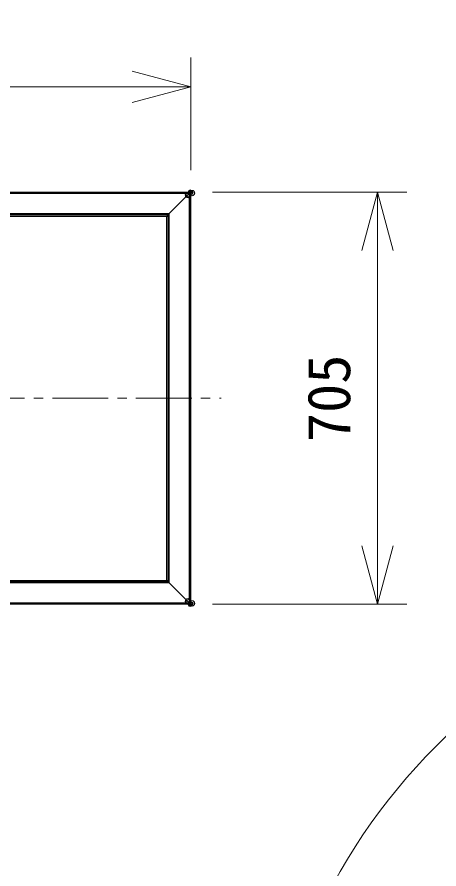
# Model space of a CAD drawing. Units: millimetres, scale not verified. Extents: x -63 to 62, y -56 to 57.
# Drawn here: x -5.18 to 12.85, y 0.15 to 36.59 of the extents above; entities that cross this region are included whole.
import ezdxf
from ezdxf.enums import TextEntityAlignment as Align

# ---------------------------------------------------------------- set-up
doc = ezdxf.new("R2010")
doc.units = ezdxf.units.MM
doc.header["$LTSCALE"] = 0.125
doc.linetypes.add('USER2', pattern=[28.575, 19.05, -3.175, 3.175, -3.175])
for name, color, linetype, lineweight in [('0-0_0', 7, 'Continuous', 18), ('0-5_SUNPO', 3, 'Continuous', 18), ('0-6_GAIKEI', 1, 'Continuous', 18)]:
    doc.layers.add(name, color=color, linetype=linetype, lineweight=lineweight)
doc.styles.add('ＭＳ ゴシック', font='')
doc.styles.get('ＭＳ ゴシック').set_extended_font_data('MS Gothic')

# ---------------------------------------------------------------- blocks, each defined once
blk = doc.blocks.new('_Open30')
at = {"layer": '0-0_0'}
blk.add_line((0, 0), (-1, 0), dxfattribs=at)
blk.add_lwpolyline([(-1, 0.26795), (0, 0), (-1, -0.26795)], dxfattribs=at)
blk = doc.blocks.new('D3')
at = {"layer": '0-5_SUNPO'}
for p, q in [((67.958, 90.5988), (76.2637, 90.5988)), ((75.0137, 75.4738), (75.0137, 88.0988)), ((67.958, 72.9738), (76.2637, 72.9738))]:
    blk.add_line(p, q, dxfattribs=at)
at = {"layer": '0-5_SUNPO', "xscale": 2.5, "yscale": 2.5}
for p, rotation in [((75.0137, 90.5988), 90), ((75.0137, 72.9738), 270)]:
    blk.add_blockref('_Open30', p, dxfattribs=dict(at, rotation=rotation))
at = {"layer": '0-5_SUNPO', "color": 7, "style": 'ＭＳ ゴシック'}
blk.add_text('705', height=1.833, rotation=90, dxfattribs=at).set_placement((74.3887, 79.9113), align=Align.BOTTOM_LEFT)
blk = doc.blocks.new('D4')
at = {"layer": '0-5_SUNPO'}
for p, q in [((37.4105, 91.5457), (37.4105, 96.3552)), ((67.0205, 91.5457), (67.0205, 96.3552)), ((39.9105, 95.1052), (64.5205, 95.1052))]:
    blk.add_line(p, q, dxfattribs=at)
at = {"layer": '0-5_SUNPO', "xscale": 2.5, "yscale": 2.5, "rotation": 180}
blk.add_blockref('_Open30', (37.4105, 95.1052), dxfattribs=at)
at = {"layer": '0-5_SUNPO', "xscale": 2.5, "yscale": 2.5}
blk.add_blockref('_Open30', (67.0205, 95.1052), dxfattribs=at)
at = {"layer": '0-5_SUNPO', "color": 7, "style": 'ＭＳ ゴシック'}
blk.add_text('1185', height=1.833, dxfattribs=at).set_placement((49.7155, 95.7302), align=Align.BOTTOM_LEFT)

msp = doc.modelspace()

# ---------------------------------------------------------------- linework, layer by layer
at = {"layer": '0-6_GAIKEI'}
for p, q in [((2.1789, 29.0919), (-27.3061, 29.0919)), ((2.1789, 29.0565), (-27.3061, 29.0565)), ((2.1789, 29.0388), (-27.3061, 29.0388)), ((2.176, 29.0338), (2.181, 29.0338)), ((2.1789, 29.0919), (2.1789, 29.0367)), ((2.1789, 29.0869), (2.1913, 29.0869)), ((2.1916, 29.0515), (2.1789, 29.0515)), ((2.1916, 29.0515), (2.181, 29.0338)), ((2.181, 11.5395), (2.181, 29.0338)), ((2.1913, 29.0869), (2.1918, 29.0864)), ((2.1918, 29.0864), (2.1916, 29.0515)), ((2.1916, 29.0515), (2.1916, 29.0515)), ((2.1987, 29.0444), (2.2336, 29.0446)), ((2.1987, 11.529), (2.1987, 29.0444)), ((2.2336, 29.0446), (2.2341, 29.0441)), ((2.2341, 11.5292), (2.2341, 29.0441)), ((1.3257, 28.1835), (-26.4529, 28.1835)), ((1.3011, 28.1589), (-26.4283, 28.1589)), ((1.2679, 28.1257), (-26.3952, 28.1257)), ((1.2678, 28.1226), (-26.395, 28.1226)), ((1.2264, 28.0667), (-26.3536, 28.0667)), ((1.2089, 28.0492), (1.2649, 28.1051)), ((1.2649, 28.1051), (1.2649, 12.4507)), ((1.2649, 28.1051), (1.2678, 28.1051)), ((1.2678, 28.1256), (1.2678, 12.4477)), ((1.2679, 12.4476), (1.2679, 28.1257)), ((1.299, 28.1568), (1.299, 28.1567)), ((1.3011, 12.4145), (1.3011, 28.1589)), ((1.3257, 12.3899), (1.3257, 28.1835)), ((1.2089, 28.0492), (1.2089, 12.5067)), ((-26.4529, 12.3899), (1.3257, 12.3899)), ((-26.4283, 12.4145), (1.3011, 12.4145)), ((-26.3952, 12.4476), (1.2679, 12.4476)), ((1.2678, 12.4477), (-26.395, 12.4477)), ((-26.3921, 12.4507), (1.2678, 12.4507)), ((-26.3361, 12.5067), (1.2264, 12.4892)), ((1.2649, 12.4507), (1.2089, 12.5067)), ((2.1789, 11.5367), (1.2678, 12.4477)), ((1.299, 12.4166), (1.299, 12.4166)), ((-27.3061, 11.5345), (2.1789, 11.5345)), ((-27.3061, 11.5169), (2.1789, 11.5169)), ((-27.3061, 11.4815), (2.1789, 11.4815)), ((2.176, 11.5395), (2.181, 11.5395)), ((2.1789, 11.4815), (2.1789, 11.5367)), ((2.1916, 11.5219), (2.1789, 11.5219)), ((2.1789, 11.4865), (2.1913, 11.4865)), ((2.1916, 11.5219), (2.181, 11.5395)), ((2.181, 11.5395), (2.1987, 11.5289)), ((2.1913, 11.4865), (2.1918, 11.487)), ((2.1916, 11.5219), (2.1916, 11.5219)), ((2.1918, 11.487), (2.1916, 11.5219)), ((2.1987, 11.5289), (2.1987, 11.529)), ((2.1987, 11.529), (2.2336, 11.5288)), ((2.2336, 11.5288), (2.2341, 11.5292))]:
    msp.add_line(p, q, dxfattribs=at)
at = {"layer": '0-6_GAIKEI', "color": 7}
for p, q in [((2.1789, 29.0992), (2.1789, 29.0919)), ((2.1933, 29.0942), (2.1789, 29.0942)), ((2.1933, 29.0942), (2.1933, 29.0942)), ((2.2392, 29.0514), (2.1986, 29.092)), ((2.2414, 29.0461), (2.2414, 29.0461)), ((2.2414, 11.5273), (2.2414, 29.0461)), ((-27.3061, 11.4742), (2.1789, 11.4742)), ((2.1789, 11.4742), (2.1789, 11.4815)), ((2.1933, 11.4792), (2.1789, 11.4792)), ((2.1933, 11.4792), (2.1933, 11.4792)), ((2.2392, 11.522), (2.1986, 11.4814)), ((2.2414, 11.5273), (2.2414, 11.5273))]:
    msp.add_line(p, q, dxfattribs=at)
at = {"layer": '0-6_GAIKEI', "color": 9, "linetype": 'USER2'}
msp.add_line((-28.6718, 20.2867), (3.5446, 20.2867), dxfattribs=at)
at = {"layer": '0-6_GAIKEI', "color": 7}
msp.add_lwpolyline([(2.1789, 29.0992), (-27.3061, 29.0992), (-27.3061, 29.0919)], dxfattribs=at)
at = {"layer": '0-6_GAIKEI'}
for points in [[(-26.395, 28.1256), (1.2678, 28.1256), (2.1789, 29.0367)], [(2.181, 29.0338), (2.1987, 29.0444), (2.1987, 29.0444)]]:
    msp.add_lwpolyline(points, dxfattribs=at)
for centre, radius in [((2.2176, 29.1206), 0.0782), ((2.2224, 29.1041), 0.061), ((2.298, 29.0589), 0.1104), ((2.3014, 29.0628), 0.1127), ((2.128, 28.9809), 0.1235), ((2.1433, 29.0003), 0.0988), ((2.1476, 28.9961), 0.0987), ((2.1791, 29.0337), 0.0224), ((2.1817, 29.0327), 0.0213), ((2.184, 29.0369), 0.0165), ((2.1845, 29.0372), 0.016), ((2.1852, 29.0961), 0.00834), ((2.2122, 29.0719), 0.0256), ((2.206, 29.0778), 0.0171), ((2.2659, 29.0709), 0.0762), ((2.2569, 29.0737), 0.0668), ((2.1947, 29.0427), 0.00433), ((2.2026, 29.0816), 0.012), ((2.2194, 29.0846), 0.0278), ((2.2, 29.0851), 0.00765), ((2.2191, 29.0651), 0.0258), ((2.1986, 29.0881), 0.00428), ((2.1975, 29.0904), 0.00192), ((2.1979, 29.0901), 0.00225), ((2.1977, 29.091), 0.00132), ((2.199, 29.0446), 0.00032), ((2.2319, 29.0716), 0.0272), ((2.2244, 29.0594), 0.018), ((2.2292, 29.055), 0.0115), ((2.2324, 29.0528), 0.00762), ((2.2464, 29.028), 0.0188), ((2.2365, 29.0509), 0.00303), ((2.2436, 29.0371), 0.00928), ((2.2375, 29.0506), 0.00198), ((2.2376, 29.0503), 0.00196), ((2.2382, 29.0505), 0.00133), ((30.7972, -12.6733), 25.556), ((2.128, 11.5925), 0.1235), ((2.1433, 11.5731), 0.0988), ((2.1476, 11.5773), 0.0987), ((2.2176, 11.4528), 0.0782), ((2.1791, 11.5397), 0.0224), ((2.1817, 11.5407), 0.0213), ((2.2224, 11.4693), 0.061), ((2.184, 11.5365), 0.0165), ((2.1845, 11.5362), 0.016), ((2.1852, 11.4772), 0.00834), ((2.2122, 11.5014), 0.0256), ((2.298, 11.5145), 0.1104), ((2.3014, 11.5105), 0.1127), ((2.206, 11.4956), 0.0171), ((2.2659, 11.5025), 0.0762), ((2.2569, 11.4997), 0.0668), ((2.1947, 11.5307), 0.00433), ((2.2026, 11.4918), 0.012), ((2.2194, 11.4888), 0.0278), ((2.2, 11.4883), 0.00765), ((2.2191, 11.5083), 0.0258), ((2.1986, 11.4852), 0.00428), ((2.1975, 11.483), 0.00192), ((2.1979, 11.4833), 0.00225), ((2.1977, 11.4824), 0.00132), ((2.199, 11.5287), 0.00032), ((2.2319, 11.5017), 0.0272), ((2.2244, 11.514), 0.018), ((2.2292, 11.5183), 0.0115), ((2.2324, 11.5206), 0.00762), ((2.2464, 11.5454), 0.0188), ((2.2365, 11.5225), 0.00303), ((2.2436, 11.5363), 0.00928), ((2.2375, 11.5228), 0.00198), ((2.2376, 11.5231), 0.00196), ((2.2382, 11.5229), 0.00133)]:
    msp.add_circle(centre, radius, dxfattribs=at)
at = {"layer": '0-6_GAIKEI', "color": 7}
for centre, start, end in [((2.1933, 29.0867), 45, 90), ((2.2339, 29.0461), 0, 45), ((2.1933, 11.4867), 270, 315), ((2.2339, 11.5273), 315, 0)]:
    msp.add_arc(centre, 0.0075, start, end, dxfattribs=at)
at = {"layer": '0-6_GAIKEI'}
for centre, start, end in [((1.35, 28.1017), 132.78691, 135), ((1.35, 12.4717), 225, 227.21309)]:
    msp.add_arc(centre, 0.075, start, end, dxfattribs=at)
for centre, major_axis, start_param, end_param in [((2.1918, 29.074), (0.0124, 0.0124), 0, 1.0471976), ((2.2212, 29.0446), (0.0124, 0.0124), 5.2359878, 6.2831853), ((2.1918, 11.4993), (0.0124, -0.0124), 5.2359878, 6.2831853), ((2.2212, 11.5288), (0.0124, -0.0124), 6.2831853, 7.3303829)]:
    msp.add_ellipse(centre, major_axis=major_axis, ratio=0.57735, start_param=start_param, end_param=end_param, dxfattribs=at)
at = {"layer": '0-6_GAIKEI', "color": 7}
for centre, major_axis, start_param, end_param in [((2.1933, 29.0867), (-0.0053, -0.0053), 3.1415927, 3.9270429), ((2.2339, 29.0461), (0.0053, 0.0053), 5.4977351, 6.2831853), ((2.1933, 11.4867), (-0.0053, 0.0053), 2.3561424, 3.1415927), ((2.2339, 11.5273), (0.0053, -0.0053), 6.2831853, 7.0686355)]:
    msp.add_ellipse(centre, major_axis=major_axis, ratio=0.999896, start_param=start_param, end_param=end_param, dxfattribs=at)

# ---------------------------------------------------------------- block references
at = {"layer": '0-5_SUNPO'}
for name in ['D4', 'D3']:
    msp.add_blockref(name, (-64.7791, -61.4996), dxfattribs=at)

doc.saveas('drawing.dxf')
